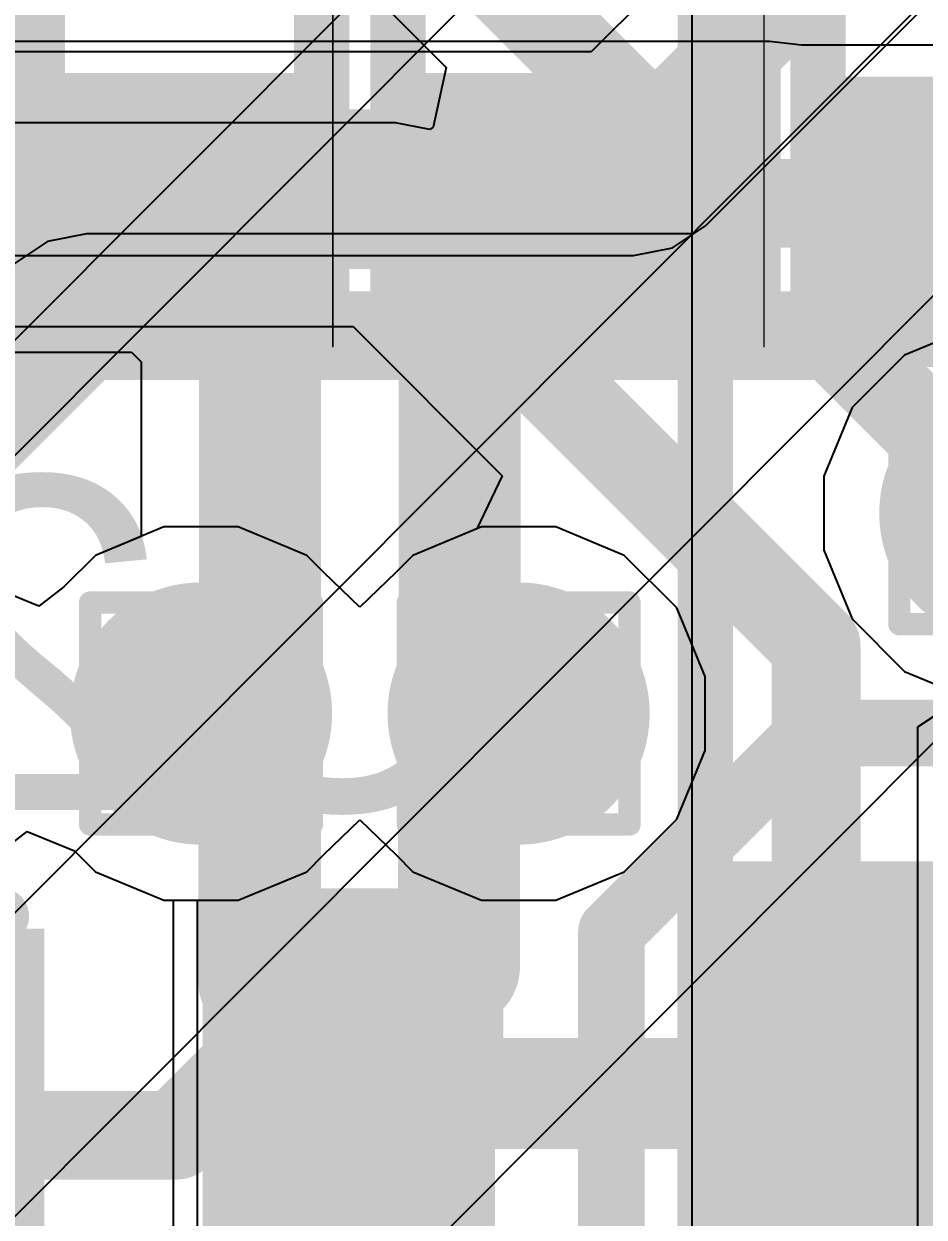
# Model space of a CAD drawing. Header units: inches. Extents: x -6 to 5433, y -4 to 5447.
# Drawn here: x 13.488 to 15.55, y 18.489 to 21.219 of the extents above; entities that cross this region are included whole.
import ezdxf

# ---------------------------------------------------------------- set-up
doc = ezdxf.new("R2010")
doc.units = ezdxf.units.IN
for name, color, linetype in [('Bottom Layer', 5, 'Continuous'), ('Bottom Overlay', 54, 'Continuous'), ('Bottom Paste', 16, 'Continuous'), ('Bottom Solder', 6, 'Continuous'), ('Drill Drawing', 1, 'Continuous'), ('Ground', 16, 'Continuous'), ('Power', 76, 'Continuous'), ('Top Layer', 1, 'Continuous'), ('Top Overlay', 2, 'Continuous'), ('Top Paste', 8, 'Continuous'), ('Top Solder', 216, 'Continuous'), ('Via Holes', 16, 'Continuous')]:
    doc.layers.add(name, color=color, linetype=linetype)
doc.styles.add('Arial', font='', dxfattribs={"height": 0.2})
doc.styles.get('Arial').set_extended_font_data('Arial')

# ---------------------------------------------------------------- blocks, each defined once
blk = doc.blocks.new('BL_R8812AF1_B_18')
at = {"layer": 'Bottom Overlay'}
blk.add_lwpolyline([(13.5, -8.9, 0.127, 0.127, 0), (-13.5, -8.9, 0.127, 0.127, 0)], format="xyseb", dxfattribs=at)
blk = doc.blocks.new('TL3340AF160QG_33')
at = {"layer": 'Top Solder'}
blk.add_line((0.7722, 1.9528), (-5441.5052, 5436.5959), dxfattribs=at)
blk = doc.blocks.new('WQFN_30_EP_2_5_4_5__43')
at = {"layer": 'Top Solder'}
for p in [(0.6841, 1.9024), (1.4499, 1.6459), (-1.4501, -1.9542), (-0.9382, -2.4882)]:
    blk.add_line(p, (-5421.1797, -5430.6074), dxfattribs=at)
blk = doc.blocks.new('SOT_23_5_B_48')
at = {"layer": 'Bottom Solder'}
blk.add_hatch(color=6, dxfattribs=at).paths.add_polyline_path([(-1.9516, 1.3516), (-0.6484, 1.3516), (-0.6484, 0.5484), (-1.9516, 0.5484)])
blk = doc.blocks.new('R___0402_53')
at = {"layer": 'Top Layer'}
for points in [[(-0.6985, -0.3175), (-0.6985, 0.3175), (-0.2413, 0.3175), (-0.2413, -0.3175)], [(0.2413, -0.3175), (0.2413, 0.3175), (0.6985, 0.3175), (0.6985, -0.3175)]]:
    blk.add_hatch(color=1, dxfattribs=at).paths.add_polyline_path(points)
at = {"layer": 'Top Paste'}
for points in [[(-0.6985, -0.3175), (-0.6985, 0.3175), (-0.2413, 0.3175), (-0.2413, -0.3175)], [(0.2413, -0.3175), (0.2413, 0.3175), (0.6985, 0.3175), (0.6985, -0.3175)]]:
    blk.add_hatch(color=8, dxfattribs=at).paths.add_polyline_path(points)
at = {"layer": 'Top Solder'}
for points in [[(-0.7535, -0.3725), (-0.7535, 0.3725), (-0.1863, 0.3725), (-0.1863, -0.3725)], [(0.1863, -0.3725), (0.1863, 0.3725), (0.7535, 0.3725), (0.7535, -0.3725)]]:
    blk.add_hatch(color=216, dxfattribs=at).paths.add_polyline_path(points)
at = {"layer": 'Top Overlay'}
for points in [[(-0.7874, 0.4064, 0.127, 0.127, 0), (0.7874, 0.4064, 0.127, 0.127, 0)], [(-0.7874, 0.4064, 0.127, 0.127, 0), (-0.7874, -0.4064, 0.127, 0.127, 0)], [(0.7874, 0.4064, 0.127, 0.127, 0), (0.7874, -0.4064, 0.127, 0.127, 0)], [(-0.7874, -0.4064, 0.127, 0.127, 0), (0.7874, -0.4064, 0.127, 0.127, 0)], [(-0.8128, -0.4318, 0.00323, 0.00323, 0), (0.8128, -0.4318, 0.00323, 0.00323, 0)]]:
    blk.add_lwpolyline(points, format="xyseb", dxfattribs=at)
for points in [[(-0.8191, 0.4064, 0.0635, 0.0635, 1), (-0.7556, 0.4064, 0.0635, 0.0635, 1)], [(-0.8191, 0.4064, 0.0635, 0.0635, 1), (-0.7556, 0.4064, 0.0635, 0.0635, 1)], [(0.7556, 0.4064, 0.0635, 0.0635, 1), (0.8191, 0.4064, 0.0635, 0.0635, 1)], [(0.7556, 0.4064, 0.0635, 0.0635, 1), (0.8191, 0.4064, 0.0635, 0.0635, 1)], [(-0.8191, -0.4064, 0.0635, 0.0635, 1), (-0.7556, -0.4064, 0.0635, 0.0635, 1)], [(-0.8191, -0.4064, 0.0635, 0.0635, 1), (-0.7556, -0.4064, 0.0635, 0.0635, 1)], [(0.7556, -0.4064, 0.0635, 0.0635, 1), (0.8191, -0.4064, 0.0635, 0.0635, 1)], [(0.7556, -0.4064, 0.0635, 0.0635, 1), (0.8191, -0.4064, 0.0635, 0.0635, 1)], [(-0.8136, -0.4318, 0.00161, 0.00161, 1), (-0.812, -0.4318, 0.00161, 0.00161, 1)], [(0.812, -0.4318, 0.00161, 0.00161, 1), (0.8136, -0.4318, 0.00161, 0.00161, 1)]]:
    blk.add_lwpolyline(points, format="xyseb", close=True, dxfattribs=at)
blk = doc.blocks.new('R___0402_54')
at = {"layer": 'Top Layer'}
for points in [[(-0.6985, -0.3175), (-0.6985, 0.3175), (-0.2413, 0.3175), (-0.2413, -0.3175)], [(0.2413, -0.3175), (0.2413, 0.3175), (0.6985, 0.3175), (0.6985, -0.3175)]]:
    blk.add_hatch(color=1, dxfattribs=at).paths.add_polyline_path(points)
at = {"layer": 'Top Paste'}
for points in [[(-0.6985, -0.3175), (-0.6985, 0.3175), (-0.2413, 0.3175), (-0.2413, -0.3175)], [(0.2413, -0.3175), (0.2413, 0.3175), (0.6985, 0.3175), (0.6985, -0.3175)]]:
    blk.add_hatch(color=8, dxfattribs=at).paths.add_polyline_path(points)
at = {"layer": 'Top Solder'}
for points in [[(-0.7535, -0.3725), (-0.7535, 0.3725), (-0.1863, 0.3725), (-0.1863, -0.3725)], [(0.1863, -0.3725), (0.1863, 0.3725), (0.7535, 0.3725), (0.7535, -0.3725)]]:
    blk.add_hatch(color=216, dxfattribs=at).paths.add_polyline_path(points)
at = {"layer": 'Top Overlay'}
for points in [[(-0.7874, 0.4064, 0.127, 0.127, 0), (0.7874, 0.4064, 0.127, 0.127, 0)], [(-0.7874, 0.4064, 0.127, 0.127, 0), (-0.7874, -0.4064, 0.127, 0.127, 0)], [(0.7874, 0.4064, 0.127, 0.127, 0), (0.7874, -0.4064, 0.127, 0.127, 0)], [(-0.7874, -0.4064, 0.127, 0.127, 0), (0.7874, -0.4064, 0.127, 0.127, 0)], [(-0.8128, -0.4318, 0.00323, 0.00323, 0), (0.8128, -0.4318, 0.00323, 0.00323, 0)]]:
    blk.add_lwpolyline(points, format="xyseb", dxfattribs=at)
for points in [[(-0.8191, 0.4064, 0.0635, 0.0635, 1), (-0.7556, 0.4064, 0.0635, 0.0635, 1)], [(-0.8191, 0.4064, 0.0635, 0.0635, 1), (-0.7556, 0.4064, 0.0635, 0.0635, 1)], [(0.7556, 0.4064, 0.0635, 0.0635, 1), (0.8191, 0.4064, 0.0635, 0.0635, 1)], [(0.7556, 0.4064, 0.0635, 0.0635, 1), (0.8191, 0.4064, 0.0635, 0.0635, 1)], [(-0.8191, -0.4064, 0.0635, 0.0635, 1), (-0.7556, -0.4064, 0.0635, 0.0635, 1)], [(-0.8191, -0.4064, 0.0635, 0.0635, 1), (-0.7556, -0.4064, 0.0635, 0.0635, 1)], [(0.7556, -0.4064, 0.0635, 0.0635, 1), (0.8191, -0.4064, 0.0635, 0.0635, 1)], [(0.7556, -0.4064, 0.0635, 0.0635, 1), (0.8191, -0.4064, 0.0635, 0.0635, 1)], [(-0.8136, -0.4318, 0.00161, 0.00161, 1), (-0.812, -0.4318, 0.00161, 0.00161, 1)], [(0.812, -0.4318, 0.00161, 0.00161, 1), (0.8136, -0.4318, 0.00161, 0.00161, 1)]]:
    blk.add_lwpolyline(points, format="xyseb", close=True, dxfattribs=at)
blk = doc.blocks.new('R___0402_55')
at = {"layer": 'Top Layer'}
for points in [[(-0.6985, -0.3175), (-0.6985, 0.3175), (-0.2413, 0.3175), (-0.2413, -0.3175)], [(0.2413, -0.3175), (0.2413, 0.3175), (0.6985, 0.3175), (0.6985, -0.3175)]]:
    blk.add_hatch(color=1, dxfattribs=at).paths.add_polyline_path(points)
at = {"layer": 'Top Paste'}
for points in [[(-0.6985, -0.3175), (-0.6985, 0.3175), (-0.2413, 0.3175), (-0.2413, -0.3175)], [(0.2413, -0.3175), (0.2413, 0.3175), (0.6985, 0.3175), (0.6985, -0.3175)]]:
    blk.add_hatch(color=8, dxfattribs=at).paths.add_polyline_path(points)
at = {"layer": 'Top Solder'}
for points in [[(-0.7535, -0.3725), (-0.7535, 0.3725), (-0.1863, 0.3725), (-0.1863, -0.3725)], [(0.1863, -0.3725), (0.1863, 0.3725), (0.7535, 0.3725), (0.7535, -0.3725)]]:
    blk.add_hatch(color=216, dxfattribs=at).paths.add_polyline_path(points)
at = {"layer": 'Top Overlay'}
for points in [[(-0.7874, -0.4064, 0.127, 0.127, 0), (-0.7874, 0.4064, 0.127, 0.127, 0)], [(-0.7874, 0.4064, 0.127, 0.127, 0), (0.7874, 0.4064, 0.127, 0.127, 0)], [(0.7874, -0.4064, 0.127, 0.127, 0), (0.7874, 0.4064, 0.127, 0.127, 0)], [(-0.7874, -0.4064, 0.127, 0.127, 0), (0.7874, -0.4064, 0.127, 0.127, 0)], [(-0.8128, -0.4318, 0.00323, 0.00323, 0), (0.8128, -0.4318, 0.00323, 0.00323, 0)]]:
    blk.add_lwpolyline(points, format="xyseb", dxfattribs=at)
for points in [[(-0.8191, 0.4064, 0.0635, 0.0635, 1), (-0.7556, 0.4064, 0.0635, 0.0635, 1)], [(-0.8191, 0.4064, 0.0635, 0.0635, 1), (-0.7556, 0.4064, 0.0635, 0.0635, 1)], [(0.7556, 0.4064, 0.0635, 0.0635, 1), (0.8191, 0.4064, 0.0635, 0.0635, 1)], [(0.7556, 0.4064, 0.0635, 0.0635, 1), (0.8191, 0.4064, 0.0635, 0.0635, 1)], [(-0.8191, -0.4064, 0.0635, 0.0635, 1), (-0.7556, -0.4064, 0.0635, 0.0635, 1)], [(-0.8191, -0.4064, 0.0635, 0.0635, 1), (-0.7556, -0.4064, 0.0635, 0.0635, 1)], [(0.7556, -0.4064, 0.0635, 0.0635, 1), (0.8191, -0.4064, 0.0635, 0.0635, 1)], [(0.7556, -0.4064, 0.0635, 0.0635, 1), (0.8191, -0.4064, 0.0635, 0.0635, 1)], [(-0.8136, -0.4318, 0.00161, 0.00161, 1), (-0.812, -0.4318, 0.00161, 0.00161, 1)], [(0.812, -0.4318, 0.00161, 0.00161, 1), (0.8136, -0.4318, 0.00161, 0.00161, 1)]]:
    blk.add_lwpolyline(points, format="xyseb", close=True, dxfattribs=at)
blk = doc.blocks.new('R___0402_73')
at = {"layer": 'Top Layer'}
for points in [[(-0.6985, -0.3175), (-0.6985, 0.3175), (-0.2413, 0.3175), (-0.2413, -0.3175)], [(0.2413, -0.3175), (0.2413, 0.3175), (0.6985, 0.3175), (0.6985, -0.3175)]]:
    blk.add_hatch(color=1, dxfattribs=at).paths.add_polyline_path(points)
at = {"layer": 'Top Paste'}
for points in [[(-0.6985, -0.3175), (-0.6985, 0.3175), (-0.2413, 0.3175), (-0.2413, -0.3175)], [(0.2413, -0.3175), (0.2413, 0.3175), (0.6985, 0.3175), (0.6985, -0.3175)]]:
    blk.add_hatch(color=8, dxfattribs=at).paths.add_polyline_path(points)
at = {"layer": 'Top Solder'}
for points in [[(-0.7535, -0.3725), (-0.7535, 0.3725), (-0.1863, 0.3725), (-0.1863, -0.3725)], [(0.1863, -0.3725), (0.1863, 0.3725), (0.7535, 0.3725), (0.7535, -0.3725)]]:
    blk.add_hatch(color=216, dxfattribs=at).paths.add_polyline_path(points)
at = {"layer": 'Top Overlay'}
for points in [[(-0.7874, 0.4064, 0.127, 0.127, 0), (0.7874, 0.4064, 0.127, 0.127, 0)], [(-0.7874, 0.4064, 0.127, 0.127, 0), (-0.7874, -0.4064, 0.127, 0.127, 0)], [(0.7874, 0.4064, 0.127, 0.127, 0), (0.7874, -0.4064, 0.127, 0.127, 0)], [(-0.7874, -0.4064, 0.127, 0.127, 0), (0.7874, -0.4064, 0.127, 0.127, 0)], [(-0.8128, -0.4318, 0.00323, 0.00323, 0), (0.8128, -0.4318, 0.00323, 0.00323, 0)]]:
    blk.add_lwpolyline(points, format="xyseb", dxfattribs=at)
for points in [[(-0.8191, 0.4064, 0.0635, 0.0635, 1), (-0.7556, 0.4064, 0.0635, 0.0635, 1)], [(-0.8191, 0.4064, 0.0635, 0.0635, 1), (-0.7556, 0.4064, 0.0635, 0.0635, 1)], [(0.7556, 0.4064, 0.0635, 0.0635, 1), (0.8191, 0.4064, 0.0635, 0.0635, 1)], [(0.7556, 0.4064, 0.0635, 0.0635, 1), (0.8191, 0.4064, 0.0635, 0.0635, 1)], [(-0.8191, -0.4064, 0.0635, 0.0635, 1), (-0.7556, -0.4064, 0.0635, 0.0635, 1)], [(-0.8191, -0.4064, 0.0635, 0.0635, 1), (-0.7556, -0.4064, 0.0635, 0.0635, 1)], [(0.7556, -0.4064, 0.0635, 0.0635, 1), (0.8191, -0.4064, 0.0635, 0.0635, 1)], [(0.7556, -0.4064, 0.0635, 0.0635, 1), (0.8191, -0.4064, 0.0635, 0.0635, 1)], [(-0.8136, -0.4318, 0.00161, 0.00161, 1), (-0.812, -0.4318, 0.00161, 0.00161, 1)], [(0.812, -0.4318, 0.00161, 0.00161, 1), (0.8136, -0.4318, 0.00161, 0.00161, 1)]]:
    blk.add_lwpolyline(points, format="xyseb", close=True, dxfattribs=at)
blk = doc.blocks.new('____0402_B_176')
at = {"layer": 'Bottom Layer'}
for points in [[(-0.2413, 0.3175), (-0.2413, -0.3175), (-0.6985, -0.3175), (-0.6985, 0.3175)], [(0.6985, 0.3175), (0.6985, -0.3175), (0.2413, -0.3175), (0.2413, 0.3175)]]:
    blk.add_hatch(color=5, dxfattribs=at).paths.add_polyline_path(points)
at = {"layer": 'Bottom Paste'}
for points in [[(-0.2413, 0.3175), (-0.2413, -0.3175), (-0.6985, -0.3175), (-0.6985, 0.3175)], [(0.6985, 0.3175), (0.6985, -0.3175), (0.2413, -0.3175), (0.2413, 0.3175)]]:
    blk.add_hatch(color=16, dxfattribs=at).paths.add_polyline_path(points)
at = {"layer": 'Bottom Solder'}
for points in [[(-0.1813, 0.3775), (-0.1813, -0.3775), (-0.7585, -0.3775), (-0.7585, 0.3775)], [(0.7585, 0.3775), (0.7585, -0.3775), (0.1813, -0.3775), (0.1813, 0.3775)]]:
    blk.add_hatch(color=6, dxfattribs=at).paths.add_polyline_path(points)
at = {"layer": 'Bottom Overlay'}
for points in [[(-0.7874, -0.4064, 0.127, 0.127, 0), (-0.7874, 0.4064, 0.127, 0.127, 0)], [(-0.7874, 0.4064, 0.127, 0.127, 0), (-0.2794, 0.4064, 0.127, 0.127, 0)], [(0.2794, 0.4064, 0.127, 0.127, 0), (0.7874, 0.4064, 0.127, 0.127, 0)], [(0.7874, -0.4064, 0.127, 0.127, 0), (0.7874, 0.4064, 0.127, 0.127, 0)], [(-0.7874, -0.4064, 0.127, 0.127, 0), (-0.2794, -0.4064, 0.127, 0.127, 0)], [(0.2794, -0.4064, 0.127, 0.127, 0), (0.7874, -0.4064, 0.127, 0.127, 0)]]:
    blk.add_lwpolyline(points, format="xyseb", dxfattribs=at)
for points in [[(-0.8191, 0.4064, 0.0635, 0.0635, 1), (-0.7556, 0.4064, 0.0635, 0.0635, 1)], [(-0.8191, 0.4064, 0.0635, 0.0635, 1), (-0.7556, 0.4064, 0.0635, 0.0635, 1)], [(-0.3111, 0.4064, 0.0635, 0.0635, 1), (-0.2477, 0.4064, 0.0635, 0.0635, 1)], [(0.2477, 0.4064, 0.0635, 0.0635, 1), (0.3111, 0.4064, 0.0635, 0.0635, 1)], [(0.7556, 0.4064, 0.0635, 0.0635, 1), (0.8191, 0.4064, 0.0635, 0.0635, 1)], [(0.7556, 0.4064, 0.0635, 0.0635, 1), (0.8191, 0.4064, 0.0635, 0.0635, 1)], [(-0.8191, -0.4064, 0.0635, 0.0635, 1), (-0.7556, -0.4064, 0.0635, 0.0635, 1)], [(-0.8191, -0.4064, 0.0635, 0.0635, 1), (-0.7556, -0.4064, 0.0635, 0.0635, 1)], [(-0.3111, -0.4064, 0.0635, 0.0635, 1), (-0.2477, -0.4064, 0.0635, 0.0635, 1)], [(0.2477, -0.4064, 0.0635, 0.0635, 1), (0.3111, -0.4064, 0.0635, 0.0635, 1)], [(0.7556, -0.4064, 0.0635, 0.0635, 1), (0.8191, -0.4064, 0.0635, 0.0635, 1)], [(0.7556, -0.4064, 0.0635, 0.0635, 1), (0.8191, -0.4064, 0.0635, 0.0635, 1)]]:
    blk.add_lwpolyline(points, format="xyseb", close=True, dxfattribs=at)

msp = doc.modelspace()

# ---------------------------------------------------------------- hatches: boundary and pattern name
at = {"layer": 'Bottom Layer'}
h = msp.add_hatch(color=5, dxfattribs=at)
edge = h.paths.add_edge_path()
edge.add_arc((15.7467, 20.0997), 0.3, 0, 360)
h = msp.add_hatch(color=5, dxfattribs=at)
edge = h.paths.add_edge_path()
edge.add_arc((13.8941, 19.6413), 0.3, 0, 360)
h = msp.add_hatch(color=5, dxfattribs=at)
edge = h.paths.add_edge_path()
edge.add_arc((14.6211, 19.6413), 0.3, 0, 360)
at = {"layer": 'Ground'}
h = msp.add_hatch(color=16, dxfattribs=at)
edge = h.paths.add_edge_path()
edge.add_arc((15.7467, 20.0997), 0.3, 0, 360)
h = msp.add_hatch(color=16, dxfattribs=at)
edge = h.paths.add_edge_path()
edge.add_arc((13.8941, 19.6413), 0.3, 0, 360)
h = msp.add_hatch(color=16, dxfattribs=at)
edge = h.paths.add_edge_path()
edge.add_arc((14.6211, 19.6413), 0.3, 0, 360)
at = {"layer": 'Power'}
h = msp.add_hatch(color=76, dxfattribs=at)
edge = h.paths.add_edge_path()
edge.add_arc((15.7467, 20.0997), 0.3, 0, 360)
h = msp.add_hatch(color=76, dxfattribs=at)
edge = h.paths.add_edge_path()
edge.add_arc((13.8941, 19.6413), 0.3, 0, 360)
h = msp.add_hatch(color=76, dxfattribs=at)
edge = h.paths.add_edge_path()
edge.add_arc((14.6211, 19.6413), 0.3, 0, 360)
at = {"layer": 'Top Layer'}
h = msp.add_hatch(color=1, dxfattribs=at)
edge = h.paths.add_edge_path()
edge.add_arc((15.7467, 20.0997), 0.3, 0, 360)
h = msp.add_hatch(color=1, dxfattribs=at)
edge = h.paths.add_edge_path()
edge.add_arc((13.8941, 19.6413), 0.3, 0, 360)
h = msp.add_hatch(color=1, dxfattribs=at)
edge = h.paths.add_edge_path()
edge.add_arc((14.6211, 19.6413), 0.3, 0, 360)
at = {"layer": 'Via Holes'}
h = msp.add_hatch(color=7, dxfattribs=at)
edge = h.paths.add_edge_path()
edge.add_arc((13.8941, 19.6413), 0.15, 0, 360)
h = msp.add_hatch(color=7, dxfattribs=at)
edge = h.paths.add_edge_path()
edge.add_arc((14.6211, 19.6413), 0.15, 0, 360)

# ---------------------------------------------------------------- linework, layer by layer
at = {"layer": 'Bottom Layer'}
for p, q in [((15.0175, 32.0337), (15.0175, 8.2488)), ((15.0175, 25.7363), (15.0175, 20.7391)), ((13.6318, 20.7391), (13.5426, 20.7213)), ((15.0175, 20.7391), (13.6318, 20.7391)), ((13.5426, 20.7213), (13.467, 20.6708)), ((13.4387, 19.3269), (13.4959, 19.3713)), ((13.4959, 19.3713), (13.6044, 19.3271)), ((13.6044, 19.3271), (13.6522, 19.2793)), ((13.6522, 19.2793), (13.8092, 19.2143)), ((13.8092, 19.2143), (13.8306, 19.2143)), ((13.8306, 19.2143), (13.8306, 18.327))]:
    msp.add_line(p, q, dxfattribs=at)
for points in [[(13.1248, 19.999, 0.2032, 0.2032, 0), (13.6318, 20.506, 0.2032, 0.2032, 0)], [(13.6318, 20.506, 0.2032, 0.2032, 0), (15.3405, 20.506, 0.2032, 0.2032, 0)], [(15.3405, 20.506, 0.2032, 0.2032, 0), (15.7467, 20.0997, 0.2032, 0.2032, 0)], [(15.4602, 18.7715, 0.254, 0.254, 0), (16.3055, 19.6169, 0.254, 0.254, 0)], [(14.1862, 16.4592, 0.254, 0.254, 0), (14.1862, 18.7715, 0.254, 0.254, 0)], [(14.1862, 18.7715, 0.254, 0.254, 0), (15.4602, 18.7715, 0.254, 0.254, 0)]]:
    msp.add_lwpolyline(points, format="xyseb", dxfattribs=at)
for points in [[(13.581, 20.506, 0.1016, 0.1016, 1), (13.6826, 20.506, 0.1016, 0.1016, 1)], [(13.581, 20.506, 0.1016, 0.1016, 1), (13.6826, 20.506, 0.1016, 0.1016, 1)], [(15.2897, 20.506, 0.1016, 0.1016, 1), (15.3913, 20.506, 0.1016, 0.1016, 1)], [(15.2897, 20.506, 0.1016, 0.1016, 1), (15.3913, 20.506, 0.1016, 0.1016, 1)], [(14.1227, 18.7715, 0.127, 0.127, 1), (14.2497, 18.7715, 0.127, 0.127, 1)], [(14.1227, 18.7715, 0.127, 0.127, 1), (14.2497, 18.7715, 0.127, 0.127, 1)], [(15.3967, 18.7715, 0.127, 0.127, 1), (15.5237, 18.7715, 0.127, 0.127, 1)], [(15.3967, 18.7715, 0.127, 0.127, 1), (15.5237, 18.7715, 0.127, 0.127, 1)]]:
    msp.add_lwpolyline(points, format="xyseb", close=True, dxfattribs=at)
at = {"layer": 'Drill Drawing'}
for points in [[(15.4927, 20.3537, 0.0508, 0.0508, 0), (16.0007, 20.3537, 0.0508, 0.0508, 0)], [(15.4927, 19.8457, 0.0508, 0.0508, 0), (15.4927, 20.3537, 0.0508, 0.0508, 0)], [(13.6401, 19.8953, 0.0508, 0.0508, 0), (14.1481, 19.8953, 0.0508, 0.0508, 0)], [(13.6401, 19.3873, 0.0508, 0.0508, 0), (13.6401, 19.8953, 0.0508, 0.0508, 0)], [(14.1481, 19.3873, 0.0508, 0.0508, 0), (14.1481, 19.8953, 0.0508, 0.0508, 0)], [(14.3671, 19.8953, 0.0508, 0.0508, 0), (14.8751, 19.8953, 0.0508, 0.0508, 0)], [(14.3671, 19.3873, 0.0508, 0.0508, 0), (14.3671, 19.8953, 0.0508, 0.0508, 0)], [(14.8751, 19.3873, 0.0508, 0.0508, 0), (14.8751, 19.8953, 0.0508, 0.0508, 0)], [(15.4927, 19.8457, 0.0508, 0.0508, 0), (16.0007, 19.8457, 0.0508, 0.0508, 0)], [(13.7417, 19.7937, 0.0508, 0.0508, 0), (14.0465, 19.7937, 0.0508, 0.0508, 0)], [(13.7417, 19.4889, 0.0508, 0.0508, 0), (13.7417, 19.7937, 0.0508, 0.0508, 0)], [(14.0465, 19.4889, 0.0508, 0.0508, 0), (14.0465, 19.7937, 0.0508, 0.0508, 0)], [(14.4687, 19.7937, 0.0508, 0.0508, 0), (14.7735, 19.7937, 0.0508, 0.0508, 0)], [(14.4687, 19.4889, 0.0508, 0.0508, 0), (14.4687, 19.7937, 0.0508, 0.0508, 0)], [(14.7735, 19.4889, 0.0508, 0.0508, 0), (14.7735, 19.7937, 0.0508, 0.0508, 0)], [(13.7417, 19.4889, 0.0508, 0.0508, 0), (14.0465, 19.4889, 0.0508, 0.0508, 0)], [(14.4687, 19.4889, 0.0508, 0.0508, 0), (14.7735, 19.4889, 0.0508, 0.0508, 0)], [(13.6401, 19.3873, 0.0508, 0.0508, 0), (14.1481, 19.3873, 0.0508, 0.0508, 0)], [(14.3671, 19.3873, 0.0508, 0.0508, 0), (14.8751, 19.3873, 0.0508, 0.0508, 0)]]:
    msp.add_lwpolyline(points, format="xyseb", dxfattribs=at)
for points in [[(15.48, 20.3537, 0.0254, 0.0254, 1), (15.5054, 20.3537, 0.0254, 0.0254, 1)], [(15.48, 20.3537, 0.0254, 0.0254, 1), (15.5054, 20.3537, 0.0254, 0.0254, 1)], [(13.6274, 19.8953, 0.0254, 0.0254, 1), (13.6528, 19.8953, 0.0254, 0.0254, 1)], [(13.6274, 19.8953, 0.0254, 0.0254, 1), (13.6528, 19.8953, 0.0254, 0.0254, 1)], [(14.1354, 19.8953, 0.0254, 0.0254, 1), (14.1608, 19.8953, 0.0254, 0.0254, 1)], [(14.1354, 19.8953, 0.0254, 0.0254, 1), (14.1608, 19.8953, 0.0254, 0.0254, 1)], [(14.3544, 19.8953, 0.0254, 0.0254, 1), (14.3798, 19.8953, 0.0254, 0.0254, 1)], [(14.3544, 19.8953, 0.0254, 0.0254, 1), (14.3798, 19.8953, 0.0254, 0.0254, 1)], [(14.8624, 19.8953, 0.0254, 0.0254, 1), (14.8878, 19.8953, 0.0254, 0.0254, 1)], [(14.8624, 19.8953, 0.0254, 0.0254, 1), (14.8878, 19.8953, 0.0254, 0.0254, 1)], [(15.48, 19.8457, 0.0254, 0.0254, 1), (15.5054, 19.8457, 0.0254, 0.0254, 1)], [(15.48, 19.8457, 0.0254, 0.0254, 1), (15.5054, 19.8457, 0.0254, 0.0254, 1)], [(13.729, 19.7937, 0.0254, 0.0254, 1), (13.7544, 19.7937, 0.0254, 0.0254, 1)], [(13.729, 19.7937, 0.0254, 0.0254, 1), (13.7544, 19.7937, 0.0254, 0.0254, 1)], [(14.0338, 19.7937, 0.0254, 0.0254, 1), (14.0592, 19.7937, 0.0254, 0.0254, 1)], [(14.0338, 19.7937, 0.0254, 0.0254, 1), (14.0592, 19.7937, 0.0254, 0.0254, 1)], [(14.456, 19.7937, 0.0254, 0.0254, 1), (14.4814, 19.7937, 0.0254, 0.0254, 1)], [(14.456, 19.7937, 0.0254, 0.0254, 1), (14.4814, 19.7937, 0.0254, 0.0254, 1)], [(14.7608, 19.7937, 0.0254, 0.0254, 1), (14.7862, 19.7937, 0.0254, 0.0254, 1)], [(14.7608, 19.7937, 0.0254, 0.0254, 1), (14.7862, 19.7937, 0.0254, 0.0254, 1)], [(13.729, 19.4889, 0.0254, 0.0254, 1), (13.7544, 19.4889, 0.0254, 0.0254, 1)], [(13.729, 19.4889, 0.0254, 0.0254, 1), (13.7544, 19.4889, 0.0254, 0.0254, 1)], [(14.0338, 19.4889, 0.0254, 0.0254, 1), (14.0592, 19.4889, 0.0254, 0.0254, 1)], [(14.0338, 19.4889, 0.0254, 0.0254, 1), (14.0592, 19.4889, 0.0254, 0.0254, 1)], [(14.456, 19.4889, 0.0254, 0.0254, 1), (14.4814, 19.4889, 0.0254, 0.0254, 1)], [(14.456, 19.4889, 0.0254, 0.0254, 1), (14.4814, 19.4889, 0.0254, 0.0254, 1)], [(14.7608, 19.4889, 0.0254, 0.0254, 1), (14.7862, 19.4889, 0.0254, 0.0254, 1)], [(14.7608, 19.4889, 0.0254, 0.0254, 1), (14.7862, 19.4889, 0.0254, 0.0254, 1)], [(13.6274, 19.3873, 0.0254, 0.0254, 1), (13.6528, 19.3873, 0.0254, 0.0254, 1)], [(13.6274, 19.3873, 0.0254, 0.0254, 1), (13.6528, 19.3873, 0.0254, 0.0254, 1)], [(14.1354, 19.3873, 0.0254, 0.0254, 1), (14.1608, 19.3873, 0.0254, 0.0254, 1)], [(14.1354, 19.3873, 0.0254, 0.0254, 1), (14.1608, 19.3873, 0.0254, 0.0254, 1)], [(14.3544, 19.3873, 0.0254, 0.0254, 1), (14.3798, 19.3873, 0.0254, 0.0254, 1)], [(14.3544, 19.3873, 0.0254, 0.0254, 1), (14.3798, 19.3873, 0.0254, 0.0254, 1)], [(14.8624, 19.3873, 0.0254, 0.0254, 1), (14.8878, 19.3873, 0.0254, 0.0254, 1)], [(14.8624, 19.3873, 0.0254, 0.0254, 1), (14.8878, 19.3873, 0.0254, 0.0254, 1)]]:
    msp.add_lwpolyline(points, format="xyseb", close=True, dxfattribs=at)
at = {"layer": 'Ground'}
for p, q in [((4.6358, 30.9391), (14.4555, 21.1194)), ((14.4555, 21.1194), (14.4254, 20.983)), ((14.3389, 20.9931), (11.5756, 20.9931)), ((14.418, 20.9774), (14.3389, 20.9931)), ((14.4254, 20.983), (14.418, 20.9774)), ((12.4287, 20.5269), (14.2424, 20.5269)), ((14.2424, 20.5269), (14.5836, 20.1856)), ((14.5836, 20.1856), (14.5257, 20.064)), ((13.8092, 20.0683), (13.6522, 20.0033)), ((13.9791, 20.0683), (13.8092, 20.0683)), ((14.136, 20.0033), (13.9791, 20.0683)), ((14.5257, 20.064), (14.3792, 20.0033)), ((13.6522, 20.0033), (13.5802, 19.9313)), ((14.1746, 19.9646), (14.136, 20.0033)), ((14.3792, 20.0033), (14.3406, 19.9646)), ((14.2576, 19.8846), (14.1746, 19.9646)), ((14.3406, 19.9646), (14.2576, 19.8846)), ((13.523, 19.8869), (13.4145, 19.9311)), ((13.5802, 19.9313), (13.523, 19.8869)), ((15.5353, 19.6108), (15.6409, 19.6814)), ((15.5353, 16.9962), (15.5353, 19.6108)), ((13.4387, 19.3269), (13.4959, 19.3713)), ((13.4959, 19.3713), (13.6044, 19.3271)), ((13.6044, 19.3271), (13.6522, 19.2793)), ((13.6522, 19.2793), (13.8092, 19.2143)), ((13.8092, 19.2143), (13.8853, 19.2143)), ((13.8853, 19.2143), (13.8853, 12.2375))]:
    msp.add_line(p, q, dxfattribs=at)
for points in [[(4.8006, 31.1039, 0.2032, 0.2032, 0), (15.0958, 20.8087, 0.2032, 0.2032, 0)], [(15.0958, 20.8087, 0.2032, 0.2032, 0), (18.7131, 20.8087, 0.2032, 0.2032, 0)], [(11.5756, 20.76, 0.2032, 0.2032, 0), (14.3389, 20.76, 0.2032, 0.2032, 0)], [(14.3389, 20.76, 0.2032, 0.2032, 0), (15.3022, 19.7967, 0.2032, 0.2032, 0)], [(15.3022, 13.7673, 0.2032, 0.2032, 0), (15.3022, 19.7967, 0.2032, 0.2032, 0)], [(13.8941, 19.6413, 0.1524, 0.1524, 0), (14.0925, 19.4429, 0.1524, 0.1524, 0)], [(14.4227, 19.4429, 0.1524, 0.1524, 0), (14.6211, 19.6413, 0.1524, 0.1524, 0)], [(14.0925, 12.2375, 0.1524, 0.1524, 0), (14.0925, 19.4429, 0.1524, 0.1524, 0)], [(14.4227, 12.3743, 0.1524, 0.1524, 0), (14.4227, 19.4429, 0.1524, 0.1524, 0)]]:
    msp.add_lwpolyline(points, format="xyseb", dxfattribs=at)
for points in [[(15.045, 20.8087, 0.1016, 0.1016, 1), (15.1466, 20.8087, 0.1016, 0.1016, 1)], [(15.045, 20.8087, 0.1016, 0.1016, 1), (15.1466, 20.8087, 0.1016, 0.1016, 1)], [(14.2881, 20.76, 0.1016, 0.1016, 1), (14.3897, 20.76, 0.1016, 0.1016, 1)], [(14.2881, 20.76, 0.1016, 0.1016, 1), (14.3897, 20.76, 0.1016, 0.1016, 1)], [(15.2514, 19.7967, 0.1016, 0.1016, 1), (15.353, 19.7967, 0.1016, 0.1016, 1)], [(15.2514, 19.7967, 0.1016, 0.1016, 1), (15.353, 19.7967, 0.1016, 0.1016, 1)], [(13.856, 19.6413, 0.0762, 0.0762, 1), (13.9322, 19.6413, 0.0762, 0.0762, 1)], [(14.583, 19.6413, 0.0762, 0.0762, 1), (14.6592, 19.6413, 0.0762, 0.0762, 1)], [(14.0544, 19.4429, 0.0762, 0.0762, 1), (14.1306, 19.4429, 0.0762, 0.0762, 1)], [(14.0544, 19.4429, 0.0762, 0.0762, 1), (14.1306, 19.4429, 0.0762, 0.0762, 1)], [(14.3846, 19.4429, 0.0762, 0.0762, 1), (14.4608, 19.4429, 0.0762, 0.0762, 1)], [(14.3846, 19.4429, 0.0762, 0.0762, 1), (14.4608, 19.4429, 0.0762, 0.0762, 1)]]:
    msp.add_lwpolyline(points, format="xyseb", close=True, dxfattribs=at)
at = {"layer": 'Power'}
for p, q in [((15.48, 21.8477), (14.7875, 21.1552)), ((15.0488, 20.7573), (15.8779, 21.5864)), ((14.7875, 21.1552), (8.6009, 21.1552)), ((14.9732, 20.7068), (15.0488, 20.7573)), ((14.884, 20.6891), (14.9732, 20.7068)), ((8.6009, 20.6891), (14.884, 20.6891)), ((15.6618, 20.5267), (15.5049, 20.4617)), ((15.5049, 20.4617), (15.3847, 20.3416)), ((15.3847, 20.3416), (15.3197, 20.1847)), ((15.3197, 20.1847), (15.3197, 20.0148)), ((13.8092, 20.0683), (13.6522, 20.0033)), ((13.9791, 20.0683), (13.8092, 20.0683)), ((14.136, 20.0033), (13.9791, 20.0683)), ((14.5362, 20.0683), (14.3792, 20.0033)), ((14.706, 20.0683), (14.5362, 20.0683)), ((14.863, 20.0033), (14.706, 20.0683)), ((15.3197, 20.0148), (15.3847, 19.8579)), ((13.6522, 20.0033), (13.5802, 19.9313)), ((14.1746, 19.9646), (14.136, 20.0033)), ((14.3792, 20.0033), (14.3406, 19.9646)), ((14.9831, 19.8832), (14.863, 20.0033)), ((14.2576, 19.8846), (14.1746, 19.9646)), ((14.3406, 19.9646), (14.2576, 19.8846)), ((13.523, 19.8869), (13.4145, 19.9311)), ((13.5802, 19.9313), (13.523, 19.8869)), ((15.0481, 19.7262), (14.9831, 19.8832)), ((15.3847, 19.8579), (15.5049, 19.7377)), ((15.0481, 19.5564), (15.0481, 19.7262)), ((15.5049, 19.7377), (15.6618, 19.6727)), ((14.9831, 19.3994), (15.0481, 19.5564)), ((14.1746, 19.318), (14.2576, 19.398)), ((14.2576, 19.398), (14.3406, 19.318)), ((14.863, 19.2793), (14.9831, 19.3994)), ((13.4387, 19.3269), (13.4959, 19.3713)), ((13.4959, 19.3713), (13.6044, 19.3271)), ((13.6044, 19.3271), (13.6522, 19.2793)), ((14.136, 19.2793), (14.1746, 19.318)), ((14.3406, 19.318), (14.3792, 19.2793)), ((13.6522, 19.2793), (13.8092, 19.2143)), ((13.9791, 19.2143), (14.136, 19.2793)), ((14.3792, 19.2793), (14.5362, 19.2143)), ((14.706, 19.2143), (14.863, 19.2793)), ((13.8092, 19.2143), (13.9791, 19.2143)), ((14.5362, 19.2143), (14.706, 19.2143))]:
    msp.add_line(p, q, dxfattribs=at)
for points in [[(14.884, 20.9221, 0.2032, 0.2032, 0), (15.7131, 21.7512, 0.2032, 0.2032, 0)], [(8.2353, 20.9221, 0.2032, 0.2032, 0), (14.884, 20.9221, 0.2032, 0.2032, 0)]]:
    msp.add_lwpolyline(points, format="xyseb", dxfattribs=at)
msp.add_lwpolyline([(14.8332, 20.9221, 0.1016, 0.1016, 1), (14.9348, 20.9221, 0.1016, 0.1016, 1)], format="xyseb", close=True, dxfattribs=at)
msp.add_lwpolyline([(14.8332, 20.9221, 0.1016, 0.1016, 1), (14.9348, 20.9221, 0.1016, 0.1016, 1)], format="xyseb", close=True, dxfattribs=at)
at = {"layer": 'Top Layer'}
for p, q in [((14.2084, 21.1791), (13.3194, 21.1791)), ((14.3068, 21.1791), (14.2084, 21.1791)), ((14.2084, 21.1791), (14.2084, 21.1791)), ((15.145, 21.1791), (14.3068, 21.1791)), ((14.3068, 21.1791), (14.3068, 21.1791)), ((15.1958, 21.1791), (15.145, 21.1791)), ((15.2686, 21.1709), (15.1958, 21.1791)), ((15.1958, 21.1791), (15.1958, 21.1791)), ((16.1576, 21.1709), (15.2686, 21.1709)), ((15.2686, 21.1709), (15.2686, 21.1709)), ((13.3194, 20.4679), (13.7349, 20.4679)), ((13.7349, 20.4679), (13.7571, 20.4458)), ((13.7571, 20.4458), (13.7571, 20.0467)), ((13.7571, 20.0467), (13.6522, 20.0033)), ((13.6522, 20.0033), (13.5802, 19.9313)), ((13.523, 19.8869), (13.4145, 19.9311)), ((13.5802, 19.9313), (13.523, 19.8869))]:
    msp.add_line(p, q, dxfattribs=at)
for points in [[(13.7639, 20.8235, 0.2794, 0.2794, 0), (14.029, 20.5584, 0.2794, 0.2794, 0)], [(14.4862, 20.5584, 0.2794, 0.2794, 0), (14.7513, 20.8235, 0.2794, 0.2794, 0)], [(14.029, 19.7762, 0.2794, 0.2794, 0), (14.029, 20.5584, 0.2794, 0.2794, 0)], [(14.4862, 19.7762, 0.2794, 0.2794, 0), (14.4862, 20.5584, 0.2794, 0.2794, 0)], [(13.8941, 19.6413, 0.2794, 0.2794, 0), (14.029, 19.7762, 0.2794, 0.2794, 0)], [(14.4862, 19.7762, 0.2794, 0.2794, 0), (14.6211, 19.6413, 0.2794, 0.2794, 0)], [(13.8941, 19.6413, 0.2794, 0.2794, 0), (14.0274, 19.508, 0.2794, 0.2794, 0)], [(14.4846, 19.5048, 0.2794, 0.2794, 0), (14.6211, 19.6413, 0.2794, 0.2794, 0)], [(14.8336, 19.1422, 0.1524, 0.1524, 0), (15.288, 19.5965, 0.1524, 0.1524, 0)], [(15.288, 19.5965, 0.1524, 0.1524, 0), (16.2852, 19.5965, 0.1524, 0.1524, 0)], [(14.0274, 19.0287, 0.2794, 0.2794, 0), (14.0274, 19.508, 0.2794, 0.2794, 0)], [(14.4846, 19.0619, 0.2794, 0.2794, 0), (14.4846, 19.5048, 0.2794, 0.2794, 0)], [(14.8336, 18.2838, 0.1524, 0.1524, 0), (14.8336, 19.1422, 0.1524, 0.1524, 0)], [(14.4846, 18.7852, 0.2032, 0.2032, 0), (14.4846, 19.0619, 0.2032, 0.2032, 0)], [(14.0274, 18.8668, 0.2032, 0.2032, 0), (14.0274, 19.0287, 0.2032, 0.2032, 0)], [(13.8369, 18.6763, 0.2032, 0.2032, 0), (14.0274, 18.8668, 0.2032, 0.2032, 0)], [(15.3657, 17.8173, 0.2794, 0.2794, 0), (15.3657, 18.8331, 0.2794, 0.2794, 0)], [(13.9947, 18.2953, 0.2032, 0.2032, 0), (14.4846, 18.7852, 0.2032, 0.2032, 0)], [(12.8818, 18.6763, 0.2032, 0.2032, 0), (13.8369, 18.6763, 0.2032, 0.2032, 0)]]:
    msp.add_lwpolyline(points, format="xyseb", dxfattribs=at)
for points in [[(13.6941, 20.8235, 0.1397, 0.1397, 1), (13.8338, 20.8235, 0.1397, 0.1397, 1)], [(14.6815, 20.8235, 0.1397, 0.1397, 1), (14.8212, 20.8235, 0.1397, 0.1397, 1)], [(13.9592, 20.5584, 0.1397, 0.1397, 1), (14.0989, 20.5584, 0.1397, 0.1397, 1)], [(13.9592, 20.5584, 0.1397, 0.1397, 1), (14.0989, 20.5584, 0.1397, 0.1397, 1)], [(14.4164, 20.5584, 0.1397, 0.1397, 1), (14.5561, 20.5584, 0.1397, 0.1397, 1)], [(14.4164, 20.5584, 0.1397, 0.1397, 1), (14.5561, 20.5584, 0.1397, 0.1397, 1)], [(13.9592, 19.7762, 0.1397, 0.1397, 1), (14.0989, 19.7762, 0.1397, 0.1397, 1)], [(13.9592, 19.7762, 0.1397, 0.1397, 1), (14.0989, 19.7762, 0.1397, 0.1397, 1)], [(14.4164, 19.7762, 0.1397, 0.1397, 1), (14.5561, 19.7762, 0.1397, 0.1397, 1)], [(14.4164, 19.7762, 0.1397, 0.1397, 1), (14.5561, 19.7762, 0.1397, 0.1397, 1)], [(13.8243, 19.6413, 0.1397, 0.1397, 1), (13.964, 19.6413, 0.1397, 0.1397, 1)], [(13.8243, 19.6413, 0.1397, 0.1397, 1), (13.964, 19.6413, 0.1397, 0.1397, 1)], [(14.5513, 19.6413, 0.1397, 0.1397, 1), (14.691, 19.6413, 0.1397, 0.1397, 1)], [(14.5513, 19.6413, 0.1397, 0.1397, 1), (14.691, 19.6413, 0.1397, 0.1397, 1)], [(15.2499, 19.5965, 0.0762, 0.0762, 1), (15.3261, 19.5965, 0.0762, 0.0762, 1)], [(15.2499, 19.5965, 0.0762, 0.0762, 1), (15.3261, 19.5965, 0.0762, 0.0762, 1)], [(13.9576, 19.508, 0.1397, 0.1397, 1), (14.0973, 19.508, 0.1397, 0.1397, 1)], [(13.9576, 19.508, 0.1397, 0.1397, 1), (14.0973, 19.508, 0.1397, 0.1397, 1)], [(14.4148, 19.5048, 0.1397, 0.1397, 1), (14.5545, 19.5048, 0.1397, 0.1397, 1)], [(14.4148, 19.5048, 0.1397, 0.1397, 1), (14.5545, 19.5048, 0.1397, 0.1397, 1)], [(14.4148, 19.0619, 0.1397, 0.1397, 1), (14.5545, 19.0619, 0.1397, 0.1397, 1)], [(14.7955, 19.1422, 0.0762, 0.0762, 1), (14.8717, 19.1422, 0.0762, 0.0762, 1)], [(14.7955, 19.1422, 0.0762, 0.0762, 1), (14.8717, 19.1422, 0.0762, 0.0762, 1)], [(13.9576, 19.0287, 0.1397, 0.1397, 1), (14.0973, 19.0287, 0.1397, 0.1397, 1)], [(14.4338, 19.0619, 0.1016, 0.1016, 1), (14.5354, 19.0619, 0.1016, 0.1016, 1)], [(13.9766, 19.0287, 0.1016, 0.1016, 1), (14.0782, 19.0287, 0.1016, 0.1016, 1)], [(13.9766, 18.8668, 0.1016, 0.1016, 1), (14.0782, 18.8668, 0.1016, 0.1016, 1)], [(13.9766, 18.8668, 0.1016, 0.1016, 1), (14.0782, 18.8668, 0.1016, 0.1016, 1)], [(15.2959, 18.8331, 0.1397, 0.1397, 1), (15.4356, 18.8331, 0.1397, 0.1397, 1)], [(14.4338, 18.7852, 0.1016, 0.1016, 1), (14.5354, 18.7852, 0.1016, 0.1016, 1)], [(14.4338, 18.7852, 0.1016, 0.1016, 1), (14.5354, 18.7852, 0.1016, 0.1016, 1)], [(13.7861, 18.6763, 0.1016, 0.1016, 1), (13.8877, 18.6763, 0.1016, 0.1016, 1)], [(13.7861, 18.6763, 0.1016, 0.1016, 1), (13.8877, 18.6763, 0.1016, 0.1016, 1)]]:
    msp.add_lwpolyline(points, format="xyseb", close=True, dxfattribs=at)

# ---------------------------------------------------------------- block references
for name, p, rotation in [('TL3340AF160QG_33', (-3.7438, 5.9879), 270), ('WQFN_30_EP_2_5_4_5__43', (11.6724, 16.8857), 180), ('BL_R8812AF1_B_18', (23.9484, 19.6337), 270), ('SOT_23_5_B_48', (11.6309, 22.0021), 180), ('R___0402_53', (13.7639, 21.2934), 90), ('R___0402_54', (14.7513, 21.2934), 90), ('R___0402_73', (15.7131, 21.2852), 90)]:
    msp.add_blockref(name, p, dxfattribs=dict(rotation=rotation))
for name, p in [('R___0402_55', (15.8356, 18.8331)), ('____0402_B_176', (13.7163, 18.7715))]:
    msp.add_blockref(name, p)

# ---------------------------------------------------------------- texts
at = {"layer": 'Bottom Overlay', "style": 'Arial', "text_generation_flag": 2}
msp.add_text('U2', height=0.762, dxfattribs=at).set_placement((14.5964, 19.4203))

doc.saveas('drawing.dxf')
